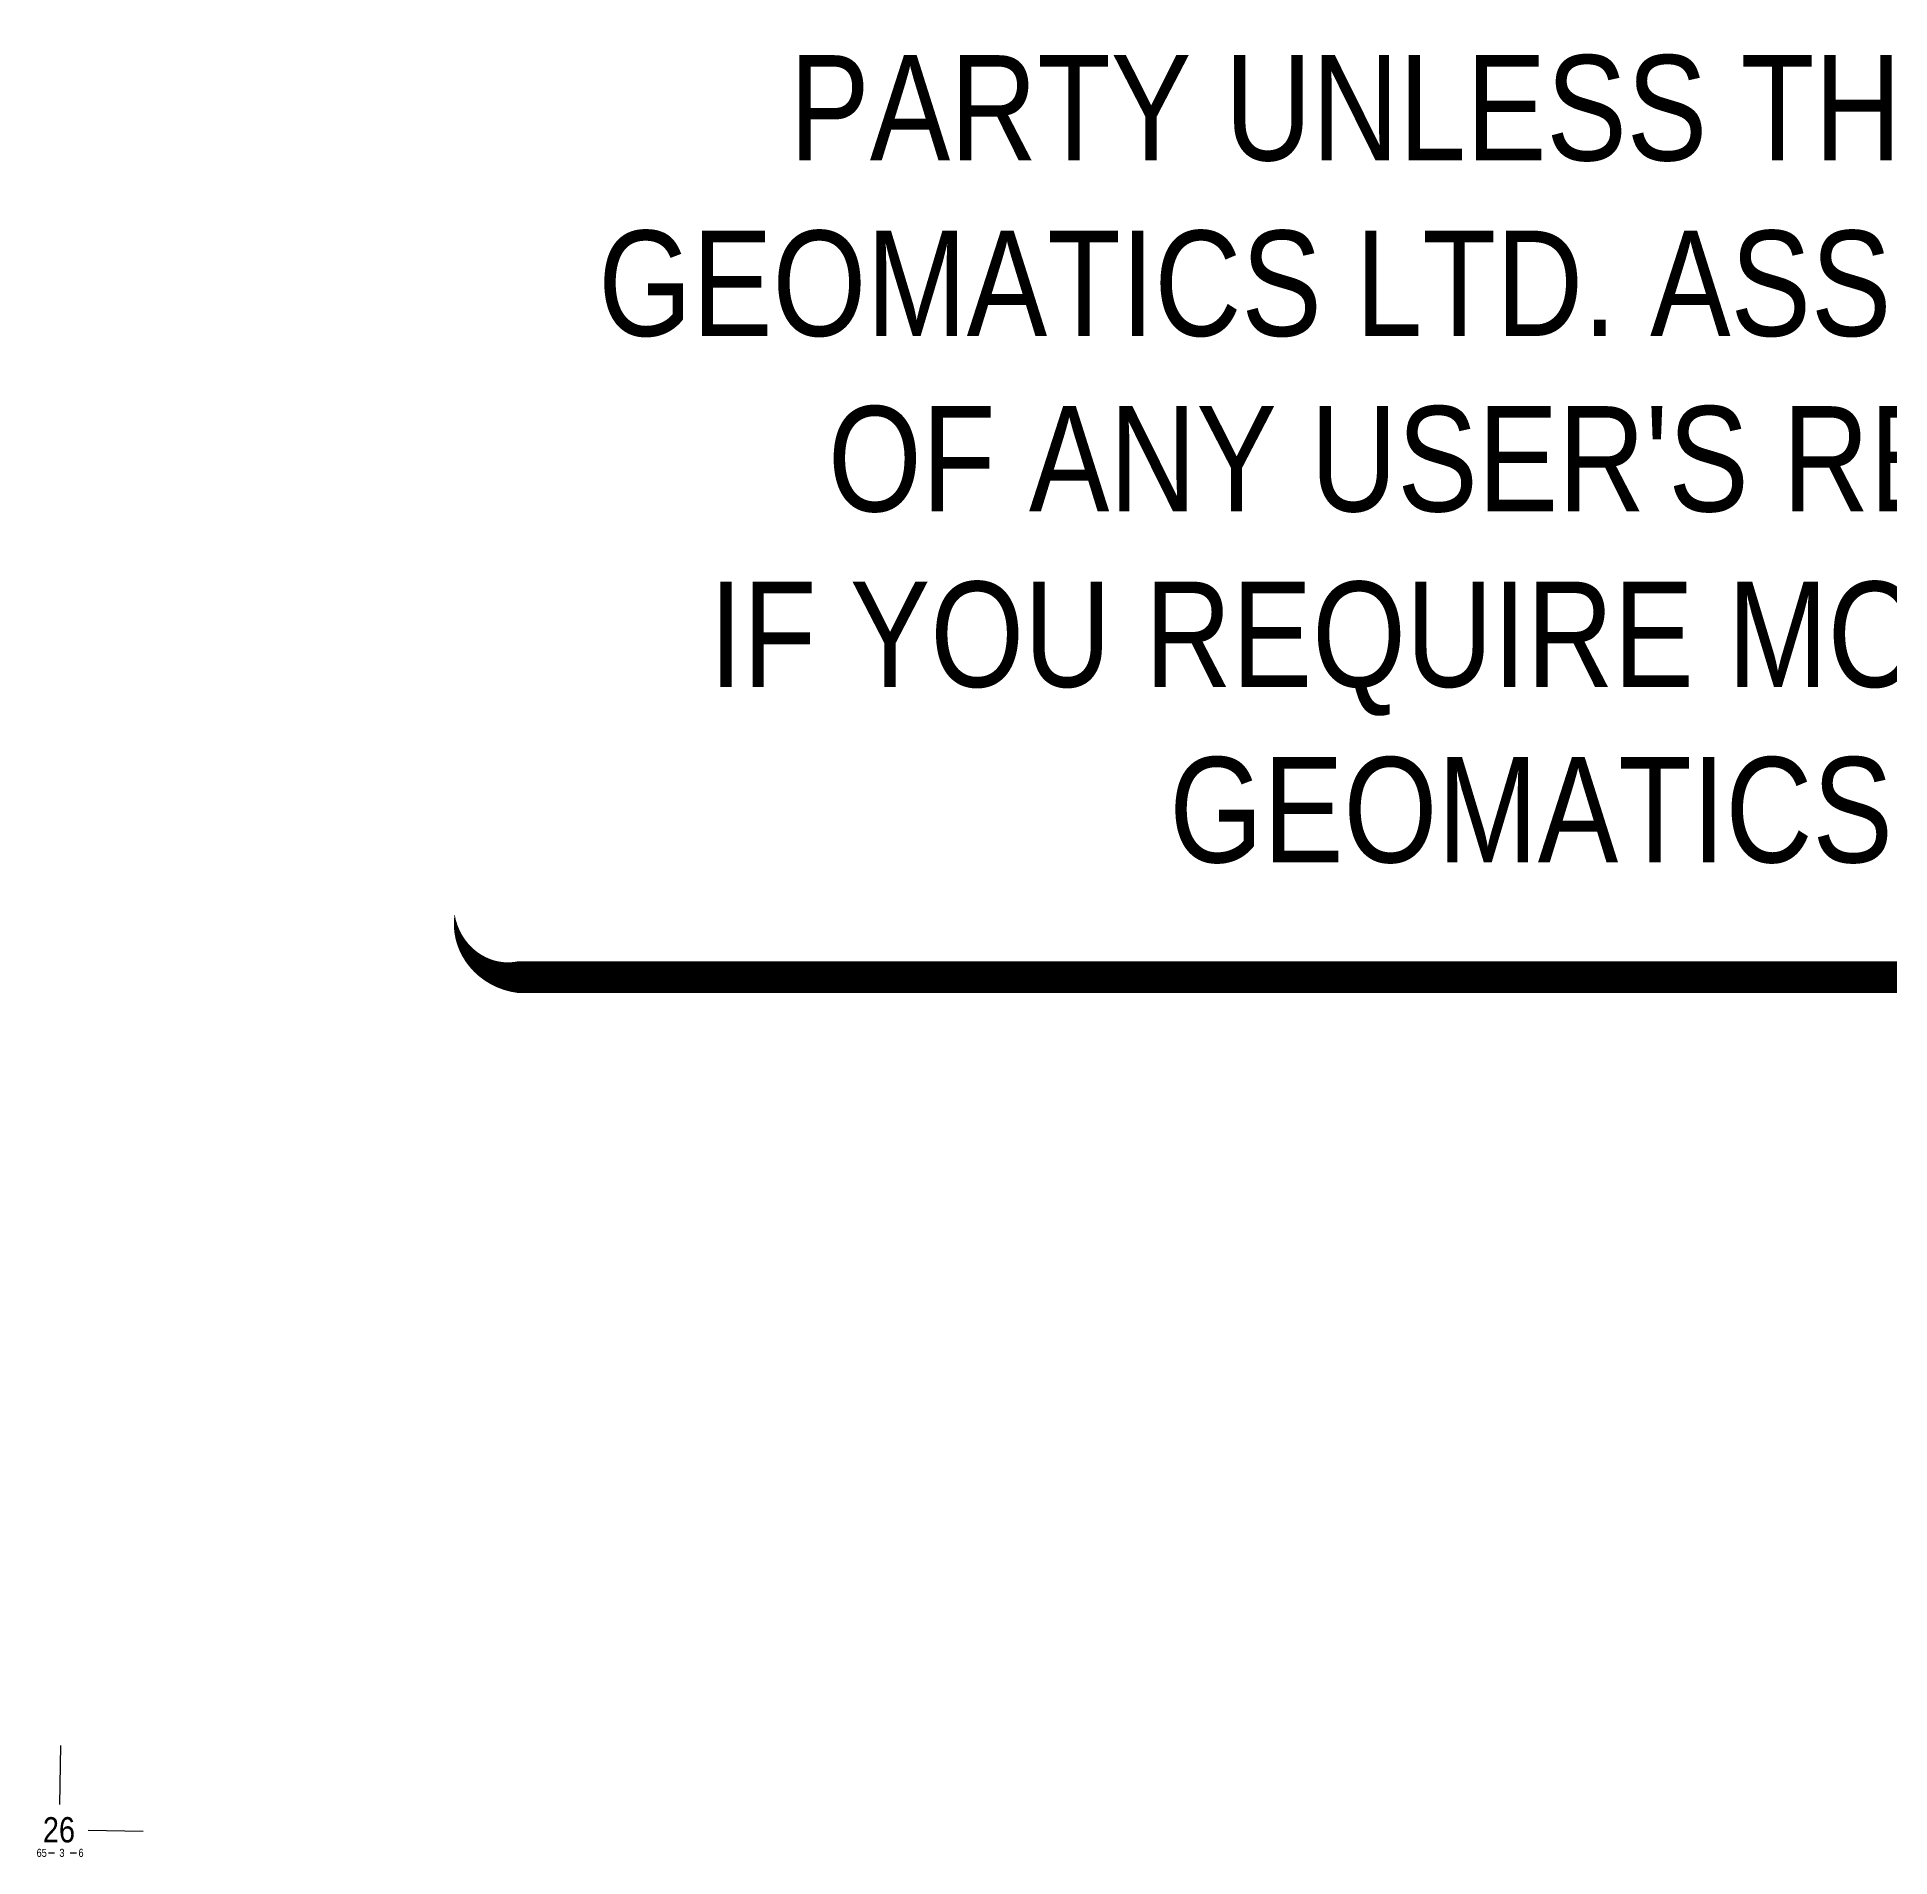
# Model space of a CAD drawing. Extents: x 405326 to 424052, y 6044755 to 6062236.
# Drawn here: x 413516 to 415716, y 6057122 to 6059283 of the extents above; entities that cross this region are included whole.
import ezdxf
from ezdxf.enums import TextEntityAlignment as Align

# ---------------------------------------------------------------- set-up
doc = ezdxf.new("R2010")
doc.units = 0
doc.header["$LTSCALE"] = 5
doc.linetypes.add('foc-QUARTERLINE', pattern=[33, 25, -3, 2, -3])
for name, color, linetype in [('10', 1, 'Continuous'), ('9', 3, 'Continuous'), ('L-SECLBL', 7, 'Continuous'), ('L-SECQ', 8, 'foc-QUARTERLINE')]:
    doc.layers.add(name, color=color, linetype=linetype)
doc.layers.add('DISCLAIMER', color=7, linetype='Continuous', plot=False)
doc.styles.add('80', font='ARIALN.TTF', dxfattribs={"height": 10})
doc.styles.add('80L', font='ARIALN.TTF', dxfattribs={"height": 10})
doc.styles.add('SIMPLEX', font='ARIALN.TTF')

# ---------------------------------------------------------------- blocks, each defined once
blk = doc.blocks.new('L-SECLBL')
at = {"layer": '9', "color": 7}
for p, q in [((-5.1, -27.8), (-12.3, -27.8)), ((20.7, -27.8), (13.5, -27.8))]:
    blk.add_line(p, q, dxfattribs=at)
at = {"layer": '10', "color": 2, "style": 'SIMPLEX'}
blk.add_attdef('SEC', text='', height=30, dxfattribs=at).set_placement((0, 0), align=Align.MIDDLE)
at = {"layer": '10', "color": 5, "style": '80L'}
blk.add_attdef('TWP', text='', height=9.5, dxfattribs=at).set_placement((-14.4, -27.4), align=Align.MIDDLE_RIGHT)
blk.add_attdef('RGE', text='', height=9.5, dxfattribs=at).set_placement((3.6, -27.4), align=Align.MIDDLE_CENTER)
blk.add_attdef('MER', text='', height=9.5, dxfattribs=at).set_placement((23.2, -27.4), align=Align.MIDDLE_LEFT)
blk = doc.blocks.new('Disclaimer_Legal')
at = {"layer": 'DISCLAIMER', "color": 254, "flags": 128}
blk.add_lwpolyline([(-3612.9, -1104.6, 37.5, 37.5, 0), (4096.1, -1104.6, 37.5, 37.5, 0.414214), (4171.1, -1029.6, 37.5, 37.5, 0), (4171.1, 2078.7, 37.5, 0, 0.414214), (4096.1, 2153.7, 0, 0, 0), (-3612.9, 2153.7, 0, 0, 0.414214), (-3687.9, 2078.7, 0, 0, 0), (-3687.9, -1029.6, 0, 37.5, 0.414214)], format="xyseb", close=True, dxfattribs=at)
at = {"layer": 'DISCLAIMER', "color": 254, "insert": (241.6, 533.9), "char_height": 125, "width": 7717.568, "attachment_point": 5, "style": '80'}
blk.add_mtext('NOTICE TO THE CORPORATION, PERSON &/OR PERSONS REGARDING THIS COMPUTER AIDED DESIGN AND DRAFTING (CADD) FILES. ACCEPTANCE OF THE CADD DATA IS BASED ON THE FOLLOWING DISCLAIMER WHICH COVERS ALL CADD DATA RECIEVED FROM COMPASS GEOMATICS LTD.\\P{\\fArial Narrow|b1|i0|c0|p34;DISCLAIMER}\\PCOMPASS GEOMATICS LTD. MAKES NO REPRESENTATION OR WARRANTIES, EXPRESS OR IMPLIED, WITH RESPECT TO THE REUSE OF THE DATA PROVIDED HEREWITH, REGARDLESS OF ITS FORMAT OR THE MEANS OF ITS TRANSMISSION. THERE IS NO GUARANTEE OR REPRESENTATION TO THE USER AS TO THE ACCURACY, CURRENCY, SUITABILITY OR RELIABILITY OF THIS DATA FOR ANY PURPOSE. THE USER ACCEPTS THE DATA "AS IS", AND ASSUMES ALL RISKS ASSOCIATED WITH ITS USE. BY ACCEPTANCE OF THIS DATA, THE USER AGREES NOT TO TRANSMIT THIS DATA OR PROVIDE ACCESS OR ANY PART OF IT TO ANOTHER PARTY UNLESS THE USER SHALL INCLUDE WITH THE DATA A COPY OF THIS DISCLAIMER. COMPASS GEOMATICS LTD. ASSUMES NO RESPONSIBILITY FOR ACTUAL OR CONSEQUENTIAL DAMAGE AS A RESULT OF ANY USER\'S RELIANCE ON THIS DATA. THIS CADD FILE IS FOR ILLUSTRATION PURPOSES ONLY.\\PIF YOU REQUIRE MORE ACCURATE INFORMATION, PLEASE CONTACT DARCI ANGLEHART AT COMPASS GEOMATICS LTD. VIA EMAIL: darci.anglehart@compassgeomatics.ca OR CELL: 506-961-7292', dxfattribs=at)

msp = doc.modelspace()

# ---------------------------------------------------------------- linework, layer by layer
at = {"layer": 'L-SECQ'}
for p, q in [((413543.601, 6057254.147), (413542.267, 6057184.192)), ((413641.627, 6057152.252), (413576.403, 6057153.542))]:
    msp.add_line(p, q, dxfattribs=at)

# ---------------------------------------------------------------- block references
msp.add_blockref('Disclaimer_Legal', (417699.376, 6059271.17))
at = {"layer": 'L-SECLBL', "color": 2}
msp.add_blockref('L-SECLBL', (413541.688, 6057154.21), dxfattribs=at).add_auto_attribs({'SEC': '26', 'TWP': '65', 'RGE': '3', 'MER': '6'})

doc.saveas('drawing.dxf')
